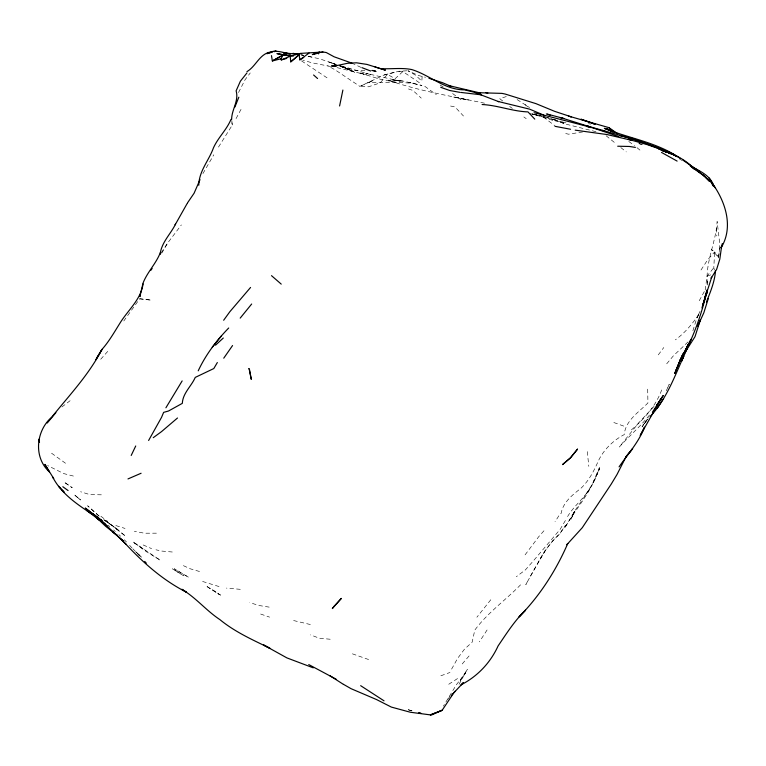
<?xml version="1.0" encoding="UTF-8"?>
<svg xmlns="http://www.w3.org/2000/svg" width="766" height="766" viewBox="0 0 766 766"><rect width="100%" height="100%" fill="white"/><g stroke="black" fill="none" stroke-linecap="round" stroke-linejoin="round"><path stroke-width="0.57" stroke-dasharray="3.83 2.87" d="M714.41 270.053L713.797 267.774L714.64 251.918L711.423 249.486L718.46 257.156L719.159 252.723M422.143 76.351L421.827 81.158L415.584 75.192L407.895 70.74L418.906 75.623L425.532 77.309M707.114 284.76L707.382 281.4L707.545 284.971M705.18 289.988L707.114 275.999L713.797 267.774M718.441 257.998L719.073 253.67M719.714 249.352L719.705 243.387L717.129 221.479C716.066 242.544 704.988 262.441 707.42 283.966M719.331 251.621L720.03 247.188M647.691 389.128L647.921 402.973C638.787 412.213 625.458 420.515 624.252 434.581C612.963 440.546 603.11 450.14 597.911 461.908L597.825 462.118C593.573 471.684 588.604 481.086 580.887 488.344C572.336 494.98 563.144 502.161 561.105 513.459L560.042 513.957L555.034 521.761M238.504 92.533L245.082 79.731L250.262 72.942M692.895 330.768L696.754 318.302L698.898 314.165M699.243 300.751L704.624 290.965M661.671 389.942C655.591 406.87 642.837 420.352 629.279 431.679M667.895 387.261L669.254 384.226L665.759 392.01M700.019 311.341L697.05 317.746L699.061 313.859M202.923 173.585L213.8 154.799M459.045 684.277L467.375 669.302L459.562 681.692L465.575 672.979L456.412 684.689L443.39 706.166M236.043 118.625L241.912 107.728M527.362 581.777L525.811 584.611L543.104 553.512L551.836 541.648L559.477 533.979L565.528 525.38L559.936 533.586L552.439 541.313L545.727 549.806L540.174 559.094M451.605 669.12L457.58 658.415L464.368 649.319L472.153 642.167L474.796 630.112C487.837 612.398 505.924 599.979 521.062 584.314M161.693 253.287L167.706 242.956L181.37 224.917M530.378 576.262L545.516 550.132M565.404 520.487L560.061 529.488L532.475 561.909L525.39 569.904L516.294 576.741M487.099 629.958L479.411 641.841M231.792 120.482L232.337 125.011L217.266 149.035M567.568 516.581C573.973 505.656 584.755 498.034 590.778 486.793M586.411 493.898L593.956 481.354L599.519 468.821L592.405 484.074L599.405 467.595C592.74 490.24 576.329 508.05 564.609 528.128L574.577 511.248L588.652 490.374M701.005 270.015L707.42 260.172L714.64 251.918L718.46 257.156M161.262 252.723L167.706 242.956M139.709 298.797L150.548 300.09L151.026 299.468L150.5 300.013L139.709 298.797L123.786 321.002M698.784 314.424C692.301 324.018 684.814 333.038 675.363 339.845M647.471 419.27L642.061 426.892L648.515 417.709M447.957 699.167L449.987 696.332M525.074 554.862L538.69 536.746L544.406 530.254M658.272 354.878L663.796 347.515M647.49 419.174L642.952 425.178L645.077 422.621M490.805 599.74L476.873 617.243M666.688 363.831L673.505 355.683L689.371 340.669M462.224 663.95L469.146 655.859M100.71 359.264L107.987 351.106M649.501 415.048C640.309 426.595 629.106 436.122 619.263 447.076L638.844 422.66L654.978 405.386M419.395 82.738L402.849 71.554L395.084 78.745L387.395 74.302L384.235 74.934L359.848 86.376L335.144 69.85L327.647 65.78M61.893 406.966L70.118 400.695M448.723 684.277L457.867 678.341M440.852 675.775L450.015 672.471M506.307 96.545L499.796 98.728L503.396 101.533M707.114 275.999L711.221 274.745M406.756 70.807L398.799 71.267L387.395 74.302L380.309 82.814L368.57 86.788L359.848 86.376L373.032 80.545L369.183 82.278L397.487 82.335L414.875 83.37L408.977 82.46L421.961 85.476L403.423 81.129L391.388 79.932L402.839 81.052L397.114 80.468L365.765 73.306L370.658 74.608L340.391 65.598M384.235 74.934L394.557 72.186M582.667 131.953L568.535 134.203L564.647 133.284M371.453 70.558L376.92 70.529L371.05 70.118M156.417 533.174L144.401 533.222L134.337 531.25M101.361 494.817L89.641 494.558L80.593 491.734M364.894 70.596L354.505 70.242L340.707 66.498M240.323 589.332L226.42 588.097M398.799 71.267L402.849 71.554M172.312 552.008L161.291 551.022L155.948 549.787M330.213 639.246L319.269 638.193L310.498 634.861M565.978 122.876L554.096 120.779L532.217 113.837M269.182 607.122L258.803 605.475L249.659 602.536M337.03 67.628L366.579 74.857L358.67 72.626L380.185 79.185L395.428 82.192L387.529 79.951C419.079 91.125 452.304 96.325 484.916 103.286M532.073 114.201L539.111 115.465M301.306 54.893L303.307 55.267M371.989 70.759L377.571 71.87L371.098 70.338M310.364 624.539L290.889 619.895M532.418 114.124L537.991 115.235M532.83 114.278L541.61 116.059M450.561 106.024L454.985 106.934L463.487 116.03M532.447 114.153L541.447 116.011M530.12 113.665L537.435 115.197L532.121 113.808M301.421 54.932L303.642 55.411M301.517 54.932L303.719 55.411M308.363 56.33L319.748 58.858L335.508 64.258M563.489 122.244L540.212 115.771M596.005 131.704L564.963 123.91L552.698 119.017L564.963 123.91M73.412 476.069L63.817 473.608L47.616 465.556M397.114 80.468L400.168 81.253L391.321 78.946M330.596 66.489L312.097 62.831L302.656 60.102M638.854 143.673L643.363 144.908L638.988 143.501M219.047 586.565L200.606 580.848M336.963 64.823L332.501 63.53L334.656 64.277M408.326 709.756L413.669 711.308M341.837 66.68L348.224 68.576M199.533 571.503L190.188 568.774L181.896 564.954M368.637 659.545L350.751 653.245M543.697 116.48L545.43 117.007M115.848 525.572L125.059 528.454M408.24 709.756L413.18 711.308M544.779 116.825L556.327 120.454L548.188 117.849M408.46 88.942L412.922 90.436L421.243 98.134M335.23 64.172L328.758 61.941L335.269 64.325M260.622 614.035L269.603 617.147M340.037 66.154L353.337 71.343L339.97 65.914M613.825 422.516L625.803 426.844M339.616 65.914L345.035 67.906L340.88 66.259M361.083 67.427L351.958 63.157M339.941 65.866L346.491 68.394L339.233 65.493M588.518 123.422L590.49 124.255M143.175 544.961L151.62 548.638M219.497 594.569L220.57 595.134L205.872 585.827L219.497 594.569L212.326 589.609M301.526 60.887L328.174 78.582M679.193 158.715L681.999 160.467M517.079 99.57L529.565 107.508M440.134 85.045L443.141 86.951M424.757 86.28L436.323 94.668M103.669 519.539L119.113 530.637L103.669 519.539L114.967 527.42L125.662 536.277L113.081 526.462M133.294 542.098L160.458 560.358L146.632 551.826L133.294 542.098L145.674 550.831M523.829 116.949L526.232 118.653M51.542 453.194L67.178 464.455M106.589 521.636L112.056 525.533M628.762 141.461L634.507 145.626M452.61 93.548L461.304 99.973M543.314 116.987L554.785 125.653M100.873 516.255L107.805 521.502M509.687 106.426L512.349 108.456M108.006 525.294L109.739 526.615M620.805 147.56L626.272 151.907M525.074 104.616L528.588 107.422M606.097 135.735L615.519 143.347M636.996 147.685L640.319 150.423M113.607 530.024L115.35 531.575M118.854 534.678L120.597 536.229M137.057 552.918L141.767 557.361L135.927 551.98L137.602 553.55M132.805 548.753L142.074 558.146M124.245 539.733L126.467 541.964M137.794 553.942L139.335 555.609M129.607 545.335L132.001 547.958M231.801 122.751L232.337 125.011M587.292 451.605L588.815 466.37M716.67 228.335L716.784 235.976M573.322 513.881L570.804 519.664L574.577 511.248L573.322 513.881M463.976 99.149L453.07 96.918L468.476 100.011L463.976 99.149M311.427 57.067L308.095 56.358L311.427 57.067M347.678 69.16L340.286 65.953L354.715 72.291L347.678 69.16M188.369 577.133L174.332 568.832L188.369 577.133M175.586 570.727L172.427 568.812L183.543 575.706L175.586 570.727M65.091 482.772L72.253 487.75L65.091 482.772M99.082 516.112L87.688 505.828L99.082 516.112M78.304 498.063L73.948 494.443L80.593 499.987L78.304 498.063"/><path stroke-width="1.15" d="M187.172 203.478L175.155 224.792L175.538 224.132C170.722 233.821 162.421 241.558 160.372 252.521C156.197 263.418 147.522 271.853 143.194 282.702C141.643 299.066 127.951 309.971 119.822 323.367C114.182 332.377 108.916 341.665 101.801 349.631C88.827 374.813 69.361 395.199 51.81 417.058C35.849 430.865 33.311 457.474 49.522 472.028L44.888 464.387L53.697 478.539L52.739 477.141C61.318 493.907 77.558 504.555 92.791 514.666L86.817 510.424L99.456 520.191L96.899 517.988L105.603 526.252L117.227 535.424M715.521 270.685C714.745 281.687 710.436 291.836 706.434 301.995M706.491 292.583L701.972 307.894M342.89 90.043L339.587 105.986M706.941 290.132L706.319 294.824L706.97 292.363L702.862 305.05M704.998 297.591L705.467 295.379M198.777 185.257C198.997 170.962 208.917 160.611 213.465 147.828C218.09 137.545 226.669 129.856 230.997 119.362M704.749 298.74L702.853 304.878M142.869 283.889L139.881 296.614L140.513 294.23M705.036 297.648L706.884 290.295M715.195 187.766L711.03 181.638C724.952 200.108 734.201 226.181 721.141 247.753L721.677 245.79L719.829 259.08L716.65 269.335L711.097 278.221L711.729 277.101L705.716 295.82L706.951 291.204C701.905 312.739 694.705 333.804 684.421 353.404L687.849 344.805M721.141 247.753L722.309 243.607M708.33 298.443L703.839 312.758L697.73 326.144L700.363 319.872L695.011 336.667L685.302 351.891M200.012 179.637L194.085 193.243L187.479 202.913M680.39 359.58L674.817 373.272L680.39 359.58L685.082 350.713L679.633 361.495L683.013 353.825L675.832 370.83M234.903 107.039L238.829 97.215M131.197 455.454L135.726 445.984M148.614 440.479L161.54 417.355L163.637 412.367L168.51 411.007L182.318 403.356C182.777 393.15 191.433 386.208 195.253 377.408L213.8 368.551L217.343 362.529M286.762 58.407L281.266 59.92L281.093 58.743L282.97 55.008L272.351 60.954L271.48 55.631M198.222 370.83C205.7 354.802 216.405 340.621 228.708 328.001M165.906 407.79L182.155 380.913M95.635 359.934L102.05 349.373L96.554 358.287M318.465 53.888L319.652 51.954L312.317 54.597L318.685 53.045M652.402 412.242L660.895 399.048L640.223 435.471L644.522 427.122C638.844 442.193 628.005 453.845 619.072 466.867M685.082 351.785L686.949 348.913L681.481 361.37L683.76 356.104C674.386 377.121 666.152 399.67 650.037 416.656M657.218 408.316L663.615 398.444M223.749 358.182L232.558 345.543M150.816 270.341L152.137 268.464M223.653 320.255L229.838 311.733L250.568 287.451M240.189 318.12L251.669 304.016M221.441 335.891L212.268 347.218M246.978 72.914L240.39 81.196L236.129 90.828C239.107 100.786 231.562 109.768 231.648 119.352M47.224 423.024L55.899 412.663M625.611 457.273L632.649 448.665L626.215 456.373L616.984 474.547L611.278 484.016L582.275 527.707L566.783 544.76L567.769 543.506C555.972 570.593 539.819 595.843 519.042 616.889L525.543 610.157C514.608 620.671 506.594 633.444 498.12 645.891C490.393 662.801 477.572 676.321 460.979 684.881L463.373 682.65L453.807 692.828L442.154 710.274L431.765 714.879L430.377 714.889L410.365 712.246L391.378 707.095L376.585 699.578L351.125 688.711L343.398 684.297M451.164 695.652L455.176 691.248M215.524 345.179L223.299 338.026M246.949 71.621C255.968 66.383 259.387 54.108 270.312 52.05C277.091 49.876 283.793 52.911 290.477 53.965L283.602 52.921M290.266 56.77L290.745 61.864L299.161 54.645L299.822 59.844L303.805 57.402M177.492 418.006L161.569 431.584L153.248 437.683M290.745 61.864L300.779 53.381L322.936 52.002L326.259 52.528L334.129 56.799L351.958 63.157M299.822 59.844L309.043 53.084M141.097 473.254L127.979 478.932M293.359 56.11L283.966 54.578L272.351 60.954L281.093 58.743M281.266 59.92L290.707 56.033L300.779 53.381M436.716 712.428L442.154 710.274L430.377 714.889L435.624 712.859M272.035 52.251L266.827 53.677L272.744 51.542L276.2 51.111L274.113 51.686M320.81 52.519L322.936 52.002M568.439 116.116L571.312 116.844L554.603 111.329L536.008 103.659L505.148 94.046L501.969 93.385L478.673 92.715L480.655 93.098L449.163 85.668L450.887 86.271L442.394 82.661L428.922 78.256M617.702 146.22L629.422 146.469L635.407 147.407M381.975 68.672C391.914 69.141 401.987 67.561 411.811 69.572C429.889 75.125 444.586 89.881 464.455 89.852L473.886 92.159L498.733 101.667L498.063 101.457L529.699 109.174L543.726 115.111L591.649 127.501L618.88 136.53M283.343 52.844L298.223 54.3M336.111 66.24L331.525 65.972L335.948 65.771L347.687 63.262L356.563 62.812L366.991 64.421L385.413 70.156L374.919 66.92M460.826 92.427L481.354 94.84M482.101 104.521C497.68 105.268 512.358 111.367 527.975 111.903L534.764 119.123M290.151 56.071L276.938 53.601L286.848 55.458M575.218 130.163L606.911 134.529L631.347 140.235M459.83 92.341L449.652 90.484L440.728 87.305M554.977 126.313L570.555 129.262M485.864 92.686L487.865 93.059M293.024 53.314L298.635 54.386M547.345 114.115L563.948 118.519M625.784 136.913C643.191 142.342 661.001 147.934 677.115 156.647L666.047 150.912L659.402 148.527L669.273 152.357L631.921 138.292L620.048 135.592L635.512 139.671L587.082 125.969L589.925 126.84L560.53 117.571L562.809 118.203M628.225 139.259L647.356 144.678C664.227 150.71 682.458 155.69 694.858 169.545L690.52 165.858L703.341 175.175L709.46 181.264L703.341 175.175M534.036 112.736L543.726 115.111M570.306 116.585L608.836 127.606L617.578 133.715M586.861 126.495L591.122 127.596M418.878 712.859L421.147 713.472L419.012 712.849M662.839 150.902L665.989 151.773L658.722 148.882L665.989 152.013M283.966 54.578L287.231 55.573M602.038 130.373L605.255 131.426M546.33 113.942L550.342 115.283M361.954 67.667L370.696 71.018M313.256 667.847L286.915 657.898L263.494 644.905L269.91 648.256C252.531 639.802 234.98 631.988 219.852 619.589C206.313 610.655 196.019 597.758 182.059 589.437M670.394 153.669L660.608 148.91L666.966 152.118M613.202 131.972L606.107 128.449L613.087 131.637L604.307 128.334C629.47 138.541 657.429 142.323 679.969 158.284M661.508 152.434L677.125 161.099M667.473 152.223L670.461 153.784M308.746 664.562L336.255 679.27M360.662 685.675L384.025 700.833M682.822 160.075L699.013 171.23L692.828 167.208C701.072 171.68 710.254 175.874 713.634 185.477M329.744 675.602L343.015 684.115M181.935 589.284L186.358 592.147C161.253 579.412 140.121 559.994 121.334 539.245M248.634 368.532L249.371 369.02L251.286 379.352L249.18 369.088M94.907 515.384L93.021 514.043L98.316 517.826L85.256 508.05L105.028 523.954M96.803 516.724L101.524 520.076M704.337 176.151L690.223 165.916M62.822 486.716L68.078 490.556M100.921 519.769L102.654 521.091M117.313 535.482L112.449 531.585L123.269 540.786M608.836 127.606L612.934 131.13M107.25 526.07L97.77 517.94L103.42 522.517L126.333 544.502M271.499 275.655L281.237 284.119M313.581 74.991L317.574 78.515M62.132 490.288L63.655 491.762M64.334 492.251L58.714 486.266L60.083 487.875M144.736 561.449L146.277 563.125M713.156 185.889L709.153 178.057L713.28 185.784M38.903 439.234L39.506 442.422M160.372 252.521L160.458 254.245M690.214 341.071L685.34 350.263L691.171 339.29L690.214 341.071M663.212 395.572L656.491 405.76L663.212 395.572M333.995 606.404L332.329 608.558L341.339 598.399L333.995 606.404M577.497 449.173L570.44 457.944L562.522 464.617L570.45 457.762L577.497 449.173M667.186 152.013L661.738 150.203L673.582 154.33L667.186 152.013M588.547 121.823L580.992 119.228L595.134 124.284L588.547 121.823"/></g></svg>
